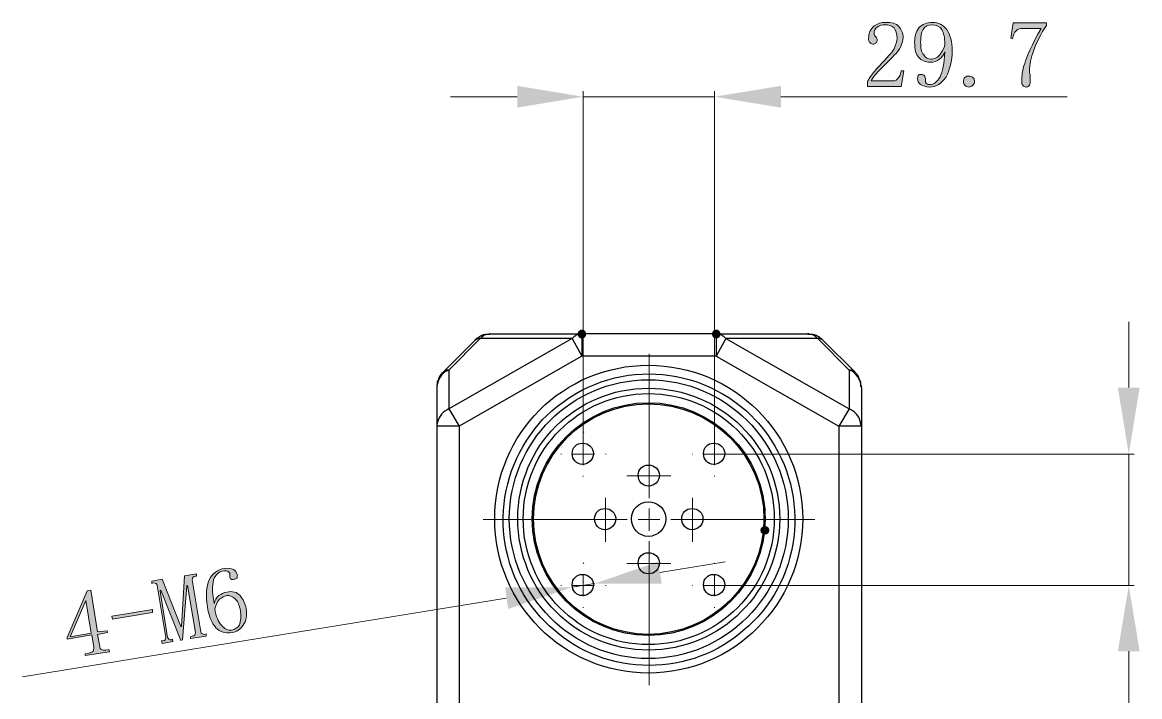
# Model space of a CAD drawing. Header units: millimetres. Extents: x 0 to 297, y 0 to 210.
# Drawn here: x 185.14 to 224.24, y 113.26 to 136.87 of the extents above; entities that cross this region are included whole.
import ezdxf

# ---------------------------------------------------------------- set-up
doc = ezdxf.new("R2010")
doc.units = ezdxf.units.MM

msp = doc.modelspace()

# ---------------------------------------------------------------- hatches: boundary and pattern name
h = msp.add_hatch(color=7)
edge = h.paths.add_edge_path(flags=0)
edge.add_spline(control_points=[(215.748306, 136.316313), (215.748306, 136.464515), (215.705902, 136.591515), (215.642402, 136.676111), (215.557806, 136.739611), (215.451902, 136.782015), (215.324902, 136.782015), (215.219104, 136.782015), (215.134402, 136.760813), (215.049806, 136.697313), (214.986306, 136.655015), (214.943902, 136.570313), (214.943902, 136.485611), (214.943902, 136.422111), (214.965104, 136.379813), (215.007402, 136.358611), (215.028604, 136.316313), (215.049806, 136.274015), (215.049806, 136.252813), (215.049806, 136.210515), (215.028604, 136.168111), (215.007402, 136.147015), (214.986306, 136.125813), (214.943902, 136.104611), (214.901604, 136.104611), (214.859306, 136.104611), (214.816902, 136.125813), (214.795806, 136.168111), (214.753402, 136.189313), (214.753402, 136.231611), (214.753402, 136.316313), (214.753402, 136.485611), (214.816902, 136.633813), (214.943902, 136.739611), (215.070902, 136.824313), (215.197902, 136.866611), (215.346104, 136.866611), (215.557806, 136.866611), (215.705902, 136.824313), (215.811806, 136.718515), (215.896402, 136.612611), (215.959902, 136.485611), (215.959902, 136.337515), (215.959902, 136.231611), (215.917604, 136.125813), (215.875306, 136.020015), (215.832902, 135.914111), (215.748306, 135.808313), (215.663604, 135.723611), (215.409604, 135.469611), (215.219104, 135.279111), (215.070902, 135.131015), (214.943902, 134.982813), (214.859306, 134.877015), (214.838104, 134.813515), (214.838104, 134.813515), (215.600104, 134.813515), (215.600104, 134.813515), (215.684806, 134.813515), (215.748306, 134.855813), (215.790604, 134.919313), (215.832902, 134.961611), (215.875306, 135.067515), (215.896402, 135.173313), (215.896402, 135.173313), (215.981104, 135.173313), (215.981104, 135.173313), (215.981104, 135.173313), (215.896402, 134.623015), (215.896402, 134.623015), (215.896402, 134.623015), (214.711104, 134.623015), (214.711104, 134.623015), (214.711104, 134.623015), (214.711104, 134.792313), (214.711104, 134.792313), (214.753402, 134.877015), (214.816902, 134.982813), (214.922806, 135.109813), (215.007402, 135.215611), (215.155604, 135.363813), (215.303806, 135.533111), (215.451902, 135.681313), (215.557806, 135.808313), (215.642402, 135.935313), (215.705902, 136.083515), (215.748306, 136.189313), (215.748306, 136.316313), (215.748306, 136.316313), (215.748306, 136.316313), (215.748306, 136.316313)], knot_values=[0, 0, 0, 0, 1, 1, 1, 2, 2, 2, 3, 3, 3, 4, 4, 4, 5, 5, 5, 6, 6, 6, 7, 7, 7, 8, 8, 8, 9, 9, 9, 10, 10, 10, 11, 11, 11, 12, 12, 12, 13, 13, 13, 14, 14, 14, 15, 15, 15, 16, 16, 16, 17, 17, 17, 18, 18, 18, 19, 19, 19, 20, 20, 20, 21, 21, 21, 22, 22, 22, 23, 23, 23, 24, 24, 24, 25, 25, 25, 26, 26, 26, 27, 27, 27, 28, 28, 28, 29, 29, 29, 30, 30, 30, 30], degree=3, periodic=1)
edge = h.paths.add_edge_path(flags=0)
edge.add_spline(control_points=[(216.573806, 136.168111), (216.573806, 135.977611), (216.594902, 135.829515), (216.679604, 135.723611), (216.743104, 135.639015), (216.827806, 135.575515), (216.933604, 135.575515), (217.060604, 135.575515), (217.187604, 135.639015), (217.272306, 135.766015), (217.356902, 135.893015), (217.420402, 135.998813), (217.420402, 136.104611), (217.420402, 136.316313), (217.378104, 136.485611), (217.314604, 136.612611), (217.251104, 136.718515), (217.124104, 136.782015), (216.975902, 136.782015), (216.827806, 136.782015), (216.721902, 136.739611), (216.658402, 136.612611), (216.594902, 136.506813), (216.573806, 136.358611), (216.573806, 136.168111), (216.573806, 136.168111), (216.573806, 136.168111), (216.573806, 136.168111)], knot_values=[0, 0, 0, 0, 1, 1, 1, 2, 2, 2, 3, 3, 3, 4, 4, 4, 5, 5, 5, 6, 6, 6, 7, 7, 7, 8, 8, 8, 9, 9, 9, 9], degree=3, periodic=1)
edge = h.paths.add_edge_path(flags=0)
edge.add_spline(control_points=[(216.912402, 135.469611), (216.743104, 135.469611), (216.594902, 135.533111), (216.510306, 135.639015), (216.404402, 135.744813), (216.362104, 135.914111), (216.362104, 136.168111), (216.362104, 136.358611), (216.404402, 136.528015), (216.510306, 136.676111), (216.637306, 136.803111), (216.785402, 136.866611), (216.997104, 136.866611), (217.208806, 136.866611), (217.356902, 136.782015), (217.483902, 136.612611), (217.610902, 136.443313), (217.674402, 136.189313), (217.674402, 135.871813), (217.674402, 135.512015), (217.589806, 135.194515), (217.462806, 134.961611), (217.314604, 134.728813), (217.124104, 134.601813), (216.870104, 134.601813), (216.764306, 134.601813), (216.658402, 134.644111), (216.573806, 134.686515), (216.489104, 134.750015), (216.467902, 134.813515), (216.467902, 134.898111), (216.467902, 134.940515), (216.467902, 134.961611), (216.489104, 135.004015), (216.510306, 135.046313), (216.552604, 135.046313), (216.594902, 135.046313), (216.658402, 135.046313), (216.679604, 135.025111), (216.700806, 135.004015), (216.721902, 134.961611), (216.743104, 134.898111), (216.743104, 134.855813), (216.743104, 134.813515), (216.743104, 134.792313), (216.743104, 134.771111), (216.764306, 134.750015), (216.764306, 134.728813), (216.764306, 134.728813), (216.785402, 134.707611), (216.785402, 134.707611), (216.806604, 134.707611), (216.827806, 134.686515), (216.848902, 134.686515), (216.891306, 134.686515), (217.039402, 134.686515), (217.145306, 134.771111), (217.251104, 134.961611), (217.335806, 135.131015), (217.399306, 135.427313), (217.420402, 135.829515), (217.378104, 135.723611), (217.314604, 135.639015), (217.229902, 135.575515), (217.145306, 135.512015), (217.039402, 135.469611), (216.912402, 135.469611), (216.912402, 135.469611), (216.912402, 135.469611), (216.912402, 135.469611)], knot_values=[0, 0, 0, 0, 1, 1, 1, 2, 2, 2, 3, 3, 3, 4, 4, 4, 5, 5, 5, 6, 6, 6, 7, 7, 7, 8, 8, 8, 9, 9, 9, 10, 10, 10, 11, 11, 11, 12, 12, 12, 13, 13, 13, 14, 14, 14, 15, 15, 15, 16, 16, 16, 17, 17, 17, 18, 18, 18, 19, 19, 19, 20, 20, 20, 21, 21, 21, 22, 22, 22, 23, 23, 23, 23], degree=3, periodic=1)
edge = h.paths.add_edge_path(flags=0)
edge.add_spline(control_points=[(218.267104, 134.601813), (218.203604, 134.601813), (218.161306, 134.623015), (218.118902, 134.665313), (218.076604, 134.686515), (218.076604, 134.750015), (218.076604, 134.792313), (218.076604, 134.855813), (218.076604, 134.898111), (218.118902, 134.940515), (218.161306, 134.982813), (218.203604, 134.982813), (218.267104, 134.982813), (218.309402, 134.982813), (218.351806, 134.961611), (218.394104, 134.940515), (218.436402, 134.898111), (218.457604, 134.855813), (218.457604, 134.792313), (218.457604, 134.750015), (218.436402, 134.686515), (218.394104, 134.665313), (218.351806, 134.623015), (218.309402, 134.601813), (218.267104, 134.601813), (218.267104, 134.601813), (218.267104, 134.601813), (218.267104, 134.601813)], knot_values=[0, 0, 0, 0, 1, 1, 1, 2, 2, 2, 3, 3, 3, 4, 4, 4, 5, 5, 5, 6, 6, 6, 7, 7, 7, 8, 8, 8, 9, 9, 9, 9], degree=3, periodic=1)
edge = h.paths.add_edge_path(flags=0)
edge.add_spline(control_points=[(220.976402, 136.760813), (220.785902, 136.464515), (220.637806, 136.189313), (220.531902, 135.893015), (220.426104, 135.617813), (220.383806, 135.385015), (220.383806, 135.173313), (220.383806, 135.131015), (220.383806, 135.088611), (220.404902, 135.025111), (220.404902, 134.961611), (220.404902, 134.877015), (220.404902, 134.792313), (220.404902, 134.728813), (220.383806, 134.665313), (220.362604, 134.644111), (220.341402, 134.623015), (220.299104, 134.601813), (220.256806, 134.601813), (220.214402, 134.601813), (220.172104, 134.623015), (220.150902, 134.665313), (220.108604, 134.686515), (220.108604, 134.750015), (220.108604, 134.813515), (220.108604, 134.982813), (220.129806, 135.194515), (220.214402, 135.427313), (220.277902, 135.660111), (220.468402, 136.083515), (220.785902, 136.655015), (220.785902, 136.655015), (220.150902, 136.655015), (220.150902, 136.655015), (220.045104, 136.655015), (219.981604, 136.633813), (219.918104, 136.570313), (219.854604, 136.506813), (219.812306, 136.422111), (219.791104, 136.295111), (219.791104, 136.295111), (219.727604, 136.316313), (219.727604, 136.316313), (219.727604, 136.316313), (219.812306, 136.845515), (219.812306, 136.845515), (219.812306, 136.845515), (220.976402, 136.845515), (220.976402, 136.845515), (220.976402, 136.845515), (220.976402, 136.760813), (220.976402, 136.760813)], knot_values=[0, 0, 0, 0, 1, 1, 1, 2, 2, 2, 3, 3, 3, 4, 4, 4, 5, 5, 5, 6, 6, 6, 7, 7, 7, 8, 8, 8, 9, 9, 9, 10, 10, 10, 11, 11, 11, 12, 12, 12, 13, 13, 13, 14, 14, 14, 15, 15, 15, 16, 16, 16, 17, 17, 17, 17], degree=3, periodic=1)
h = msp.add_hatch(color=7)
h.dxf.hatch_style = 2
h.paths.add_polyline_path([(202.455886, 134.644111), (202.455886, 133.882111), (204.763088, 134.263111)])
h = msp.add_hatch(color=7)
h.dxf.hatch_style = 2
h.paths.add_polyline_path([(211.684588, 134.644111), (211.684588, 133.882111), (209.35629, 134.263111)])
h = msp.add_hatch(color=7)
edge = h.paths.add_edge_path(flags=0)
edge.add_spline(control_points=[(204.572253, 125.965813), (204.572253, 126.047295), (204.63892, 126.113962), (204.720402, 126.113962), (204.801884, 126.113962), (204.868551, 126.047295), (204.868551, 125.965813), (204.868551, 125.965813), (204.868551, 125.944611), (204.868551, 125.944611), (204.868551, 125.863129), (204.801884, 125.796462), (204.720402, 125.796462), (204.63892, 125.796462), (204.572253, 125.863129), (204.572253, 125.944611), (204.572253, 125.944611), (204.572253, 125.965813), (204.572253, 125.965813)], knot_values=[0, 0, 0, 0, 1, 1, 1, 2, 2, 2, 3, 3, 3, 4, 4, 4, 5, 5, 5, 6, 6, 6, 6], degree=3, periodic=1)
h = msp.add_hatch(color=7)
edge = h.paths.add_edge_path(flags=0)
edge.add_spline(control_points=[(209.271253, 125.965813), (209.271253, 126.047295), (209.33792, 126.113962), (209.419402, 126.113962), (209.500884, 126.113962), (209.567551, 126.047295), (209.567551, 125.965813), (209.567551, 125.965813), (209.567551, 125.944611), (209.567551, 125.944611), (209.567551, 125.863129), (209.500884, 125.796462), (209.419402, 125.796462), (209.33792, 125.796462), (209.271253, 125.863129), (209.271253, 125.944611), (209.271253, 125.944611), (209.271253, 125.965813), (209.271253, 125.965813)], knot_values=[0, 0, 0, 0, 1, 1, 1, 2, 2, 2, 3, 3, 3, 4, 4, 4, 5, 5, 5, 6, 6, 6, 6], degree=3, periodic=1)
h = msp.add_hatch(color=7)
h.dxf.hatch_style = 2
h.paths.add_polyline_path([(223.474386, 124.082015), (224.236386, 124.082015), (223.855386, 121.753611)])
h = msp.add_hatch(color=7)
edge = h.paths.add_edge_path(flags=0)
edge.add_spline(control_points=[(211.133902, 119.23476), (211.215384, 119.23476), (211.282051, 119.168093), (211.282051, 119.086611), (211.282051, 119.005129), (211.215384, 118.938462), (211.133902, 118.938462), (211.133902, 118.938462), (211.112806, 118.938462), (211.112806, 118.938462), (211.031324, 118.938462), (210.964657, 119.005129), (210.964657, 119.086611), (210.964657, 119.168093), (211.031324, 119.23476), (211.112806, 119.23476), (211.112806, 119.23476), (211.133902, 119.23476), (211.133902, 119.23476)], knot_values=[0, 0, 0, 0, 1, 1, 1, 2, 2, 2, 3, 3, 3, 4, 4, 4, 5, 5, 5, 6, 6, 6, 6], degree=3, periodic=1)
h = msp.add_hatch(color=7)
edge = h.paths.add_edge_path(flags=0)
edge.add_spline(control_points=[(187.850604, 115.022611), (187.850604, 114.959111), (187.871806, 114.916813), (187.914104, 114.916813), (187.956402, 114.895611), (187.998806, 114.874515), (188.062306, 114.895611), (188.062306, 114.895611), (188.168104, 114.916813), (188.168104, 114.916813), (188.168104, 114.916813), (188.189306, 114.832111), (188.189306, 114.832111), (188.189306, 114.832111), (187.342604, 114.705111), (187.342604, 114.705111), (187.342604, 114.705111), (187.342604, 114.768611), (187.342604, 114.768611), (187.342604, 114.768611), (187.469604, 114.789813), (187.469604, 114.789813), (187.533104, 114.811015), (187.596604, 114.832111), (187.617806, 114.853313), (187.638902, 114.895611), (187.638902, 114.938015), (187.638902, 115.001515), (187.638902, 115.001515), (187.575402, 115.424813), (187.575402, 115.424813), (187.575402, 115.424813), (186.707604, 115.276611), (186.707604, 115.276611), (186.707604, 115.276611), (186.707604, 115.340111), (186.707604, 115.340111), (186.707604, 115.340111), (187.406104, 116.970015), (187.406104, 116.970015), (187.406104, 116.970015), (187.533104, 116.991111), (187.533104, 116.991111), (187.533104, 116.991111), (187.765902, 115.530611), (187.765902, 115.530611), (187.765902, 115.530611), (188.104604, 115.573015), (188.104604, 115.573015), (188.104604, 115.573015), (188.125806, 115.509515), (188.125806, 115.509515), (188.125806, 115.509515), (187.765902, 115.446015), (187.765902, 115.446015), (187.765902, 115.446015), (187.850604, 115.022611), (187.850604, 115.022611)], knot_values=[0, 0, 0, 0, 1, 1, 1, 2, 2, 2, 3, 3, 3, 4, 4, 4, 5, 5, 5, 6, 6, 6, 7, 7, 7, 8, 8, 8, 9, 9, 9, 10, 10, 10, 11, 11, 11, 12, 12, 12, 13, 13, 13, 14, 14, 14, 15, 15, 15, 16, 16, 16, 17, 17, 17, 18, 18, 18, 19, 19, 19, 19], degree=3, periodic=1)
edge = h.paths.add_edge_path(flags=0)
edge.add_spline(control_points=[(187.363806, 116.631313), (187.363806, 116.631313), (186.813402, 115.361313), (186.813402, 115.361313), (186.813402, 115.361313), (187.554306, 115.488313), (187.554306, 115.488313), (187.554306, 115.488313), (187.363806, 116.631313), (187.363806, 116.631313)], knot_values=[0, 0, 0, 0, 1, 1, 1, 2, 2, 2, 3, 3, 3, 3], degree=3, periodic=1)
edge = h.paths.add_edge_path(flags=0)
edge.add_spline(control_points=[(188.295104, 115.975111), (188.295104, 115.975111), (188.273902, 116.081015), (188.273902, 116.081015), (188.273902, 116.081015), (189.692104, 116.313813), (189.692104, 116.313813), (189.692104, 116.313813), (189.692104, 116.208015), (189.692104, 116.208015), (189.692104, 116.208015), (188.295104, 115.975111), (188.295104, 115.975111)], knot_values=[0, 0, 0, 0, 1, 1, 1, 2, 2, 2, 3, 3, 3, 4, 4, 4, 4], degree=3, periodic=1)
edge = h.paths.add_edge_path(flags=0)
edge.add_spline(control_points=[(191.385402, 115.530611), (191.385402, 115.509515), (191.406604, 115.467111), (191.427806, 115.467111), (191.448902, 115.446015), (191.491306, 115.446015), (191.512402, 115.446015), (191.512402, 115.446015), (191.575902, 115.467111), (191.575902, 115.467111), (191.575902, 115.467111), (191.575902, 115.382515), (191.575902, 115.382515), (191.575902, 115.382515), (191.025604, 115.297813), (191.025604, 115.297813), (191.025604, 115.297813), (191.025604, 115.361313), (191.025604, 115.361313), (191.025604, 115.361313), (191.089104, 115.382515), (191.089104, 115.382515), (191.131402, 115.382515), (191.152604, 115.403611), (191.173806, 115.424813), (191.194902, 115.446015), (191.194902, 115.467111), (191.194902, 115.509515), (191.194902, 115.509515), (190.919806, 117.160515), (190.919806, 117.160515), (190.919806, 117.160515), (190.898604, 117.160515), (190.898604, 117.160515), (190.898604, 117.160515), (190.750402, 115.255515), (190.750402, 115.255515), (190.750402, 115.255515), (190.686902, 115.234313), (190.686902, 115.234313), (190.686902, 115.234313), (189.988402, 116.991111), (189.988402, 116.991111), (189.988402, 116.991111), (189.967306, 116.970015), (189.967306, 116.970015), (189.967306, 116.970015), (190.221306, 115.340111), (190.221306, 115.340111), (190.242402, 115.319015), (190.242402, 115.297813), (190.263604, 115.276611), (190.305902, 115.255515), (190.327104, 115.255515), (190.369402, 115.255515), (190.369402, 115.255515), (190.390604, 115.276611), (190.390604, 115.276611), (190.390604, 115.276611), (190.411806, 115.192015), (190.411806, 115.192015), (190.411806, 115.192015), (190.030806, 115.128515), (190.030806, 115.128515), (190.030806, 115.128515), (190.009604, 115.213111), (190.009604, 115.213111), (190.009604, 115.213111), (190.051902, 115.213111), (190.051902, 115.213111), (190.094306, 115.213111), (190.136604, 115.234313), (190.136604, 115.255515), (190.157806, 115.276611), (190.157806, 115.297813), (190.157806, 115.340111), (190.157806, 115.340111), (189.861402, 117.160515), (189.861402, 117.160515), (189.861402, 117.181611), (189.840306, 117.202813), (189.819104, 117.224015), (189.797902, 117.245111), (189.776806, 117.245111), (189.734402, 117.245111), (189.734402, 117.245111), (189.670902, 117.224015), (189.670902, 117.224015), (189.670902, 117.224015), (189.670902, 117.308611), (189.670902, 117.308611), (189.670902, 117.308611), (190.030806, 117.372111), (190.030806, 117.372111), (190.030806, 117.372111), (190.686902, 115.721111), (190.686902, 115.721111), (190.686902, 115.721111), (190.708104, 115.721111), (190.708104, 115.721111), (190.708104, 115.721111), (190.813902, 117.499111), (190.813902, 117.499111), (190.813902, 117.499111), (191.237306, 117.562611), (191.237306, 117.562611), (191.237306, 117.562611), (191.237306, 117.478015), (191.237306, 117.478015), (191.237306, 117.478015), (191.194902, 117.478015), (191.194902, 117.478015), (191.152604, 117.478015), (191.131402, 117.456813), (191.110306, 117.435611), (191.089104, 117.414515), (191.089104, 117.393313), (191.089104, 117.351015), (191.089104, 117.351015), (191.385402, 115.530611), (191.385402, 115.530611)], knot_values=[0, 0, 0, 0, 1, 1, 1, 2, 2, 2, 3, 3, 3, 4, 4, 4, 5, 5, 5, 6, 6, 6, 7, 7, 7, 8, 8, 8, 9, 9, 9, 10, 10, 10, 11, 11, 11, 12, 12, 12, 13, 13, 13, 14, 14, 14, 15, 15, 15, 16, 16, 16, 17, 17, 17, 18, 18, 18, 19, 19, 19, 20, 20, 20, 21, 21, 21, 22, 22, 22, 23, 23, 23, 24, 24, 24, 25, 25, 25, 26, 26, 26, 27, 27, 27, 28, 28, 28, 29, 29, 29, 30, 30, 30, 31, 31, 31, 32, 32, 32, 33, 33, 33, 34, 34, 34, 35, 35, 35, 36, 36, 36, 37, 37, 37, 38, 38, 38, 39, 39, 39, 40, 40, 40, 40], degree=3, periodic=1)
edge = h.paths.add_edge_path(flags=0)
edge.add_spline(control_points=[(191.872306, 116.335015), (191.914604, 116.081015), (191.999306, 115.890515), (192.105104, 115.763515), (192.210902, 115.636515), (192.337902, 115.573015), (192.464902, 115.594111), (192.591902, 115.615313), (192.676604, 115.678813), (192.740104, 115.784611), (192.782402, 115.890515), (192.803604, 116.081015), (192.761306, 116.335015), (192.718902, 116.504313), (192.676604, 116.631313), (192.570806, 116.694813), (192.486104, 116.779515), (192.401402, 116.821813), (192.295604, 116.800611), (192.210902, 116.779515), (192.126306, 116.737111), (192.041604, 116.673611), (191.978104, 116.610111), (191.914604, 116.483111), (191.872306, 116.335015), (191.872306, 116.335015), (191.872306, 116.335015), (191.872306, 116.335015)], knot_values=[0, 0, 0, 0, 1, 1, 1, 2, 2, 2, 3, 3, 3, 4, 4, 4, 5, 5, 5, 6, 6, 6, 7, 7, 7, 8, 8, 8, 9, 9, 9, 9], degree=3, periodic=1)
edge = h.paths.add_edge_path(flags=0)
edge.add_spline(control_points=[(192.295604, 116.927611), (192.486104, 116.970015), (192.655402, 116.927611), (192.761306, 116.800611), (192.867104, 116.673611), (192.930604, 116.525515), (192.972902, 116.356111), (193.015306, 116.102111), (192.972902, 115.911611), (192.867104, 115.763515), (192.761306, 115.615313), (192.634306, 115.530611), (192.486104, 115.509515), (192.253306, 115.467111), (192.062806, 115.530611), (191.914604, 115.678813), (191.766402, 115.848111), (191.660604, 116.081015), (191.618306, 116.419611), (191.554806, 116.800611), (191.575902, 117.118111), (191.681806, 117.351015), (191.787604, 117.583813), (191.978104, 117.710813), (192.210902, 117.753111), (192.337902, 117.774313), (192.443806, 117.753111), (192.528402, 117.710813), (192.613104, 117.647313), (192.655402, 117.583813), (192.655402, 117.541515), (192.676604, 117.499111), (192.655402, 117.456813), (192.655402, 117.414515), (192.634306, 117.393313), (192.591902, 117.372111), (192.549604, 117.372111), (192.507306, 117.351015), (192.464902, 117.372111), (192.443806, 117.372111), (192.422604, 117.393313), (192.401402, 117.435611), (192.401402, 117.478015), (192.401402, 117.499111), (192.401402, 117.499111), (192.401402, 117.520313), (192.401402, 117.541515), (192.401402, 117.562611), (192.401402, 117.583813), (192.380306, 117.605015), (192.380306, 117.626111), (192.337902, 117.647313), (192.316806, 117.668515), (192.274402, 117.668515), (192.189806, 117.668515), (192.041604, 117.647313), (191.935806, 117.562611), (191.851104, 117.414515), (191.787604, 117.266313), (191.766402, 116.970015), (191.851104, 116.525515), (191.872306, 116.631313), (191.935806, 116.737111), (192.020402, 116.800611), (192.105104, 116.864111), (192.189806, 116.906515), (192.295604, 116.927611)], knot_values=[0, 0, 0, 0, 1, 1, 1, 2, 2, 2, 3, 3, 3, 4, 4, 4, 5, 5, 5, 6, 6, 6, 7, 7, 7, 8, 8, 8, 9, 9, 9, 10, 10, 10, 11, 11, 11, 12, 12, 12, 13, 13, 13, 14, 14, 14, 15, 15, 15, 16, 16, 16, 17, 17, 17, 18, 18, 18, 19, 19, 19, 20, 20, 20, 21, 21, 21, 22, 22, 22, 22], degree=3, periodic=1)
h = msp.add_hatch(color=7)
h.dxf.hatch_style = 2
h.paths.add_polyline_path([(207.387402, 117.986015), (207.514402, 117.224015), (205.164902, 117.224015)])
h = msp.add_hatch(color=7)
h.dxf.hatch_style = 2
h.paths.add_polyline_path([(202.032306, 117.097015), (202.138104, 116.335015), (204.381806, 117.097015)])
h = msp.add_hatch(color=7)
h.dxf.hatch_style = 2
h.paths.add_polyline_path([(223.474386, 114.853313), (224.236386, 114.853313), (223.855386, 117.160515)])

# ---------------------------------------------------------------- linework, layer by layer
at = {"color": 7, "lineweight": 15}
for points in [[(202.455886, 134.263111), (200.127588, 134.263111)], [(204.763088, 134.453611), (204.763088, 121.859515)], [(204.763088, 134.263111), (209.35629, 134.263111)], [(209.35629, 134.453611), (209.35629, 121.859515)], [(211.684588, 134.263111), (221.696386, 134.263111)], [(223.855104, 126.389111), (223.855104, 124.082015)], [(207.07029, 125.267313), (207.07029, 120.229611)], [(204.763088, 122.536813), (204.78429, 122.515611)], [(209.35629, 122.536813), (209.377386, 122.515611)], [(204.763088, 122.134611), (204.763088, 121.753611), (204.382088, 121.753611)], [(209.35629, 122.134611), (209.35629, 121.753611), (208.97529, 121.753611)], [(204.001088, 121.753611), (203.979886, 121.753611)], [(204.763088, 121.753611), (204.763088, 121.372611)], [(204.763088, 121.753611), (205.16529, 121.753611)], [(205.54629, 121.753611), (205.567386, 121.753611)], [(207.07029, 121.774813), (207.07029, 121.372611)], [(208.59429, 121.753611), (208.573088, 121.753611)], [(209.35629, 121.753611), (209.35629, 121.372611)], [(209.35629, 121.753611), (209.758386, 121.753611)], [(209.461806, 121.753611), (224.045604, 121.753611)], [(210.139386, 121.753611), (210.160588, 121.753611)], [(223.855104, 121.753611), (223.855104, 117.160515)], [(207.07029, 121.372611), (207.07029, 120.991611), (206.68929, 120.991611)], [(204.763088, 120.991611), (204.763088, 120.970515)], [(206.68929, 120.991611), (206.287088, 120.991611)], [(207.07029, 120.991611), (207.07029, 120.610611)], [(207.07029, 120.991611), (207.45129, 120.991611)], [(207.45129, 120.991611), (207.83229, 120.991611)], [(209.35629, 120.991611), (209.35629, 120.970515)], [(207.07029, 120.610611), (207.07029, 120.208515)], [(205.54629, 120.229611), (205.54629, 119.848611)], [(208.59429, 120.229611), (208.59429, 119.848611)], [(205.54629, 119.848611), (205.54629, 119.467611), (205.144088, 119.467611)], [(207.07029, 119.848611), (207.07029, 119.467611), (206.68929, 119.467611)], [(208.59429, 119.848611), (208.59429, 119.467611), (208.21329, 119.467611)], [(206.287088, 119.467611), (201.270588, 119.467611)], [(205.144088, 119.467611), (204.763088, 119.467611)], [(205.54629, 119.467611), (205.54629, 119.065515)], [(205.54629, 119.467611), (205.92729, 119.467611)], [(205.92729, 119.467611), (206.30829, 119.467611)], [(207.07029, 119.467611), (207.07029, 119.065515)], [(207.07029, 119.467611), (207.45129, 119.467611)], [(207.83229, 119.467611), (212.869886, 119.467611)], [(208.21329, 119.467611), (207.83229, 119.467611)], [(208.59429, 119.467611), (208.59429, 119.065515)], [(208.59429, 119.467611), (208.996386, 119.467611)], [(208.996386, 119.467611), (209.377386, 119.467611)], [(205.54629, 119.065515), (205.54629, 118.684515)], [(208.59429, 119.065515), (208.59429, 118.684515)], [(207.07029, 118.705611), (207.07029, 118.324611)], [(207.07029, 118.684515), (207.07029, 113.668015)], [(207.07029, 118.324611), (207.07029, 117.922515), (206.68929, 117.922515)], [(204.763088, 117.943611), (204.78429, 117.922515)], [(206.68929, 117.922515), (206.287088, 117.922515)], [(207.07029, 117.922515), (207.07029, 117.541515)], [(207.07029, 117.922515), (207.45129, 117.922515)], [(209.736902, 117.986015), (207.450902, 117.605015)], [(207.45129, 117.922515), (207.83229, 117.922515)], [(209.35629, 117.943611), (209.377386, 117.922515)], [(204.763088, 117.541515), (204.763088, 117.160515), (204.382088, 117.160515)], [(207.07029, 117.541515), (207.07029, 117.160515)], [(209.35629, 117.541515), (209.35629, 117.160515), (208.97529, 117.160515)], [(204.001088, 117.160515), (203.979886, 117.160515)], [(205.164902, 117.224015), (204.381806, 117.097015)], [(204.763088, 117.160515), (204.763088, 116.779515)], [(204.763088, 117.160515), (205.16529, 117.160515)], [(205.54629, 117.160515), (205.567386, 117.160515)], [(208.59429, 117.160515), (208.573088, 117.160515)], [(209.35629, 117.160515), (209.35629, 116.779515)], [(209.35629, 117.160515), (209.758386, 117.160515)], [(209.461806, 117.160515), (224.045604, 117.160515)], [(210.139386, 117.160515), (210.160588, 117.160515)], [(202.074604, 116.716015), (185.141306, 113.964313)], [(204.763088, 116.398515), (204.763088, 116.377313)], [(209.35629, 116.398515), (209.35629, 116.377313)], [(223.855104, 114.853313), (223.855104, 104.841515)]]:
    msp.add_lwpolyline(points, dxfattribs=at)
at = {"color": 7, "lineweight": 25}
for points in [[(201.206806, 125.902313), (201.185604, 125.881111), (201.164402, 125.881111), (201.143306, 125.860015), (201.122104, 125.860015), (201.100902, 125.838813), (201.079806, 125.817611), (201.058604, 125.817611), (201.037402, 125.796515), (200.995104, 125.754111), (200.973902, 125.754111), (200.973902, 125.733015)], [(201.503104, 125.965813), (201.481902, 125.944611), (201.376104, 125.944611), (201.354902, 125.923515), (201.312604, 125.923515), (201.270306, 125.881111), (201.227902, 125.860015), (201.185604, 125.817611), (201.164402, 125.796515)], [(201.503104, 125.965813), (201.481902, 125.965813), (201.460806, 125.944611), (201.333806, 125.944611), (201.312604, 125.923515), (201.270306, 125.923515), (201.249104, 125.902313), (201.206806, 125.902313)], [(201.503104, 125.965813), (204.720402, 125.965813)], [(204.678104, 125.944611), (204.614604, 125.944611), (204.593402, 125.923515), (204.529902, 125.923515), (204.487604, 125.881111), (204.466402, 125.881111), (204.381806, 125.796515)], [(204.720402, 125.965813), (204.678104, 125.944611)], [(204.720402, 125.944611), (204.678104, 125.944611)], [(209.419402, 125.965813), (204.720402, 125.965813)], [(204.720402, 125.944611), (204.720402, 125.733015)], [(209.461806, 125.944611), (209.419402, 125.965813)], [(209.419402, 125.965813), (212.615604, 125.965813)], [(209.461806, 125.944611), (209.419402, 125.944611)], [(209.419402, 125.944611), (209.419402, 125.733015)], [(209.758104, 125.796515), (209.673402, 125.881111), (209.652306, 125.881111), (209.631104, 125.902313), (209.609902, 125.923515), (209.546402, 125.923515), (209.525306, 125.944611), (209.461806, 125.944611)], [(212.911902, 125.902313), (212.890806, 125.902313), (212.869604, 125.923515), (212.827306, 125.923515), (212.806104, 125.944611), (212.679104, 125.944611), (212.657902, 125.965813), (212.615604, 125.965813)], [(213.165902, 125.733015), (213.081306, 125.817611), (213.060104, 125.817611), (213.017806, 125.860015), (212.996604, 125.860015), (212.975402, 125.881111), (212.954306, 125.881111), (212.911902, 125.902313)], [(200.973902, 125.733015), (199.873306, 124.632313)], [(204.381806, 125.796515), (200.063806, 123.341111)], [(201.164402, 125.796515), (200.063806, 124.695813)], [(201.164402, 125.796515), (201.079806, 125.796515), (201.058604, 125.775313), (201.016306, 125.775313), (201.016306, 125.754111), (200.995104, 125.754111), (200.973902, 125.733015)], [(204.381806, 125.796515), (201.164402, 125.796515)], [(204.381806, 125.796515), (204.720402, 125.182611)], [(204.720402, 125.733015), (204.720402, 125.182611)], [(209.758104, 125.796515), (209.419402, 125.182611)], [(209.419402, 125.733015), (209.419402, 125.182611)], [(209.758104, 125.796515), (214.076104, 123.341111), (213.716306, 122.727313)], [(212.975402, 125.796515), (209.758104, 125.796515)], [(212.975402, 125.796515), (214.076104, 124.695813), (214.076104, 123.341111)], [(213.165902, 125.733015), (213.144806, 125.754111), (213.123604, 125.754111), (213.123604, 125.775313), (213.081306, 125.775313), (213.060104, 125.796515), (212.975402, 125.796515)], [(213.165902, 125.733015), (214.266604, 124.632313)], [(204.720402, 125.182611), (200.423604, 122.727313)], [(209.419402, 125.182611), (204.720402, 125.182611)], [(209.419402, 125.182611), (213.716306, 122.727313), (213.716306, 99.803813), (209.419402, 97.348515)], [(199.703902, 124.378313), (199.703902, 124.357111), (199.682806, 124.336015), (199.682806, 124.314813), (199.661604, 124.293611), (199.661604, 124.187813), (199.640402, 124.166611), (199.640402, 124.082015)], [(200.063806, 124.695813), (199.957902, 124.695813), (199.936806, 124.674611), (199.915604, 124.674611), (199.873306, 124.632313)], [(200.063806, 124.695813), (200.063806, 123.341111)], [(214.266604, 124.632313), (214.224306, 124.674611), (214.181902, 124.674611), (214.181902, 124.695813), (214.076104, 124.695813)], [(214.435902, 124.378313), (214.414806, 124.399515), (214.414806, 124.441813), (214.393604, 124.463015), (214.393604, 124.484111), (214.372402, 124.505313), (214.351306, 124.526515), (214.351306, 124.547611), (214.330104, 124.568813), (214.308902, 124.590015), (214.287806, 124.611111), (214.266604, 124.632313)], [(214.499402, 124.082015), (214.499402, 124.145515), (214.478306, 124.166611), (214.478306, 124.272515), (214.457104, 124.293611), (214.457104, 124.336015), (214.435902, 124.357111), (214.435902, 124.378313)], [(199.640402, 124.082015), (199.640402, 122.727313)], [(214.499402, 124.082015), (214.499402, 122.727313)], [(200.063806, 123.341111), (200.423604, 122.727313)], [(199.640402, 122.727313), (199.640402, 99.803813)], [(200.423604, 122.727313), (199.640402, 122.727313)], [(200.423604, 122.727313), (200.423604, 99.803813)], [(214.499402, 122.727313), (213.716306, 122.727313)], [(214.499402, 122.727313), (214.499402, 99.803813)], [(210.625902, 122.050015), (210.647104, 122.028813)], [(202.984806, 119.827515), (203.027104, 119.827515)], [(211.112806, 119.827515), (211.155104, 119.827515)], [(202.984806, 119.107813), (203.027104, 119.086611)], [(203.048306, 117.668515), (203.069402, 117.647313)]]:
    msp.add_lwpolyline(points, dxfattribs=at)
at = {"color": 7, "lineweight": 5}
for points in [[(187.363806, 116.631313), (186.813402, 115.361313), (187.554306, 115.488313)], [(188.295104, 115.975111), (188.273902, 116.081015), (189.692104, 116.313813), (189.692104, 116.208015)]]:
    msp.add_lwpolyline(points, close=True, dxfattribs=at)
for points, knots in [([(215.748306, 136.316313), (215.748306, 136.464515), (215.705902, 136.591515), (215.642402, 136.676111), (215.557806, 136.739611), (215.451902, 136.782015), (215.324902, 136.782015), (215.219104, 136.782015), (215.134402, 136.760813), (215.049806, 136.697313), (214.986306, 136.655015), (214.943902, 136.570313), (214.943902, 136.485611), (214.943902, 136.422111), (214.965104, 136.379813), (215.007402, 136.358611), (215.028604, 136.316313), (215.049806, 136.274015), (215.049806, 136.252813), (215.049806, 136.210515), (215.028604, 136.168111), (215.007402, 136.147015), (214.986306, 136.125813), (214.943902, 136.104611), (214.901604, 136.104611), (214.859306, 136.104611), (214.816902, 136.125813), (214.795806, 136.168111), (214.753402, 136.189313), (214.753402, 136.231611), (214.753402, 136.316313), (214.753402, 136.485611), (214.816902, 136.633813), (214.943902, 136.739611), (215.070902, 136.824313), (215.197902, 136.866611), (215.346104, 136.866611), (215.557806, 136.866611), (215.705902, 136.824313), (215.811806, 136.718515), (215.896402, 136.612611), (215.959902, 136.485611), (215.959902, 136.337515), (215.959902, 136.231611), (215.917604, 136.125813), (215.875306, 136.020015), (215.832902, 135.914111), (215.748306, 135.808313), (215.663604, 135.723611), (215.409604, 135.469611), (215.219104, 135.279111), (215.070902, 135.131015), (214.943902, 134.982813), (214.859306, 134.877015), (214.838104, 134.813515), (214.838104, 134.813515), (215.600104, 134.813515), (215.600104, 134.813515), (215.684806, 134.813515), (215.748306, 134.855813), (215.790604, 134.919313), (215.832902, 134.961611), (215.875306, 135.067515), (215.896402, 135.173313), (215.896402, 135.173313), (215.981104, 135.173313), (215.981104, 135.173313), (215.981104, 135.173313), (215.896402, 134.623015), (215.896402, 134.623015), (215.896402, 134.623015), (214.711104, 134.623015), (214.711104, 134.623015), (214.711104, 134.623015), (214.711104, 134.792313), (214.711104, 134.792313), (214.753402, 134.877015), (214.816902, 134.982813), (214.922806, 135.109813), (215.007402, 135.215611), (215.155604, 135.363813), (215.303806, 135.533111), (215.451902, 135.681313), (215.557806, 135.808313), (215.642402, 135.935313), (215.705902, 136.083515), (215.748306, 136.189313), (215.748306, 136.316313), (215.748306, 136.316313), (215.748306, 136.316313), (215.748306, 136.316313)], [0, 0, 0, 0, 1, 1, 1, 2, 2, 2, 3, 3, 3, 4, 4, 4, 5, 5, 5, 6, 6, 6, 7, 7, 7, 8, 8, 8, 9, 9, 9, 10, 10, 10, 11, 11, 11, 12, 12, 12, 13, 13, 13, 14, 14, 14, 15, 15, 15, 16, 16, 16, 17, 17, 17, 18, 18, 18, 19, 19, 19, 20, 20, 20, 21, 21, 21, 22, 22, 22, 23, 23, 23, 24, 24, 24, 25, 25, 25, 26, 26, 26, 27, 27, 27, 28, 28, 28, 29, 29, 29, 30, 30, 30, 30]), ([(216.912402, 135.469611), (216.743104, 135.469611), (216.594902, 135.533111), (216.510306, 135.639015), (216.404402, 135.744813), (216.362104, 135.914111), (216.362104, 136.168111), (216.362104, 136.358611), (216.404402, 136.528015), (216.510306, 136.676111), (216.637306, 136.803111), (216.785402, 136.866611), (216.997104, 136.866611), (217.208806, 136.866611), (217.356902, 136.782015), (217.483902, 136.612611), (217.610902, 136.443313), (217.674402, 136.189313), (217.674402, 135.871813), (217.674402, 135.512015), (217.589806, 135.194515), (217.462806, 134.961611), (217.314604, 134.728813), (217.124104, 134.601813), (216.870104, 134.601813), (216.764306, 134.601813), (216.658402, 134.644111), (216.573806, 134.686515), (216.489104, 134.750015), (216.467902, 134.813515), (216.467902, 134.898111), (216.467902, 134.940515), (216.467902, 134.961611), (216.489104, 135.004015), (216.510306, 135.046313), (216.552604, 135.046313), (216.594902, 135.046313), (216.658402, 135.046313), (216.679604, 135.025111), (216.700806, 135.004015), (216.721902, 134.961611), (216.743104, 134.898111), (216.743104, 134.855813), (216.743104, 134.813515), (216.743104, 134.792313), (216.743104, 134.771111), (216.764306, 134.750015), (216.764306, 134.728813), (216.764306, 134.728813), (216.785402, 134.707611), (216.785402, 134.707611), (216.806604, 134.707611), (216.827806, 134.686515), (216.848902, 134.686515), (216.891306, 134.686515), (217.039402, 134.686515), (217.145306, 134.771111), (217.251104, 134.961611), (217.335806, 135.131015), (217.399306, 135.427313), (217.420402, 135.829515), (217.378104, 135.723611), (217.314604, 135.639015), (217.229902, 135.575515), (217.145306, 135.512015), (217.039402, 135.469611), (216.912402, 135.469611), (216.912402, 135.469611), (216.912402, 135.469611), (216.912402, 135.469611)], [0, 0, 0, 0, 1, 1, 1, 2, 2, 2, 3, 3, 3, 4, 4, 4, 5, 5, 5, 6, 6, 6, 7, 7, 7, 8, 8, 8, 9, 9, 9, 10, 10, 10, 11, 11, 11, 12, 12, 12, 13, 13, 13, 14, 14, 14, 15, 15, 15, 16, 16, 16, 17, 17, 17, 18, 18, 18, 19, 19, 19, 20, 20, 20, 21, 21, 21, 22, 22, 22, 23, 23, 23, 23]), ([(220.976402, 136.760813), (220.785902, 136.464515), (220.637806, 136.189313), (220.531902, 135.893015), (220.426104, 135.617813), (220.383806, 135.385015), (220.383806, 135.173313), (220.383806, 135.131015), (220.383806, 135.088611), (220.404902, 135.025111), (220.404902, 134.961611), (220.404902, 134.877015), (220.404902, 134.792313), (220.404902, 134.728813), (220.383806, 134.665313), (220.362604, 134.644111), (220.341402, 134.623015), (220.299104, 134.601813), (220.256806, 134.601813), (220.214402, 134.601813), (220.172104, 134.623015), (220.150902, 134.665313), (220.108604, 134.686515), (220.108604, 134.750015), (220.108604, 134.813515), (220.108604, 134.982813), (220.129806, 135.194515), (220.214402, 135.427313), (220.277902, 135.660111), (220.468402, 136.083515), (220.785902, 136.655015), (220.785902, 136.655015), (220.150902, 136.655015), (220.150902, 136.655015), (220.045104, 136.655015), (219.981604, 136.633813), (219.918104, 136.570313), (219.854604, 136.506813), (219.812306, 136.422111), (219.791104, 136.295111), (219.791104, 136.295111), (219.727604, 136.316313), (219.727604, 136.316313), (219.727604, 136.316313), (219.812306, 136.845515), (219.812306, 136.845515), (219.812306, 136.845515), (220.976402, 136.845515), (220.976402, 136.845515), (220.976402, 136.845515), (220.976402, 136.760813), (220.976402, 136.760813)], [0, 0, 0, 0, 1, 1, 1, 2, 2, 2, 3, 3, 3, 4, 4, 4, 5, 5, 5, 6, 6, 6, 7, 7, 7, 8, 8, 8, 9, 9, 9, 10, 10, 10, 11, 11, 11, 12, 12, 12, 13, 13, 13, 14, 14, 14, 15, 15, 15, 16, 16, 16, 17, 17, 17, 17]), ([(216.573806, 136.168111), (216.573806, 135.977611), (216.594902, 135.829515), (216.679604, 135.723611), (216.743104, 135.639015), (216.827806, 135.575515), (216.933604, 135.575515), (217.060604, 135.575515), (217.187604, 135.639015), (217.272306, 135.766015), (217.356902, 135.893015), (217.420402, 135.998813), (217.420402, 136.104611), (217.420402, 136.316313), (217.378104, 136.485611), (217.314604, 136.612611), (217.251104, 136.718515), (217.124104, 136.782015), (216.975902, 136.782015), (216.827806, 136.782015), (216.721902, 136.739611), (216.658402, 136.612611), (216.594902, 136.506813), (216.573806, 136.358611), (216.573806, 136.168111), (216.573806, 136.168111), (216.573806, 136.168111), (216.573806, 136.168111)], [0, 0, 0, 0, 1, 1, 1, 2, 2, 2, 3, 3, 3, 4, 4, 4, 5, 5, 5, 6, 6, 6, 7, 7, 7, 8, 8, 8, 9, 9, 9, 9]), ([(218.267104, 134.601813), (218.203604, 134.601813), (218.161306, 134.623015), (218.118902, 134.665313), (218.076604, 134.686515), (218.076604, 134.750015), (218.076604, 134.792313), (218.076604, 134.855813), (218.076604, 134.898111), (218.118902, 134.940515), (218.161306, 134.982813), (218.203604, 134.982813), (218.267104, 134.982813), (218.309402, 134.982813), (218.351806, 134.961611), (218.394104, 134.940515), (218.436402, 134.898111), (218.457604, 134.855813), (218.457604, 134.792313), (218.457604, 134.750015), (218.436402, 134.686515), (218.394104, 134.665313), (218.351806, 134.623015), (218.309402, 134.601813), (218.267104, 134.601813), (218.267104, 134.601813), (218.267104, 134.601813), (218.267104, 134.601813)], [0, 0, 0, 0, 1, 1, 1, 2, 2, 2, 3, 3, 3, 4, 4, 4, 5, 5, 5, 6, 6, 6, 7, 7, 7, 8, 8, 8, 9, 9, 9, 9]), ([(192.295604, 116.927611), (192.486104, 116.970015), (192.655402, 116.927611), (192.761306, 116.800611), (192.867104, 116.673611), (192.930604, 116.525515), (192.972902, 116.356111), (193.015306, 116.102111), (192.972902, 115.911611), (192.867104, 115.763515), (192.761306, 115.615313), (192.634306, 115.530611), (192.486104, 115.509515), (192.253306, 115.467111), (192.062806, 115.530611), (191.914604, 115.678813), (191.766402, 115.848111), (191.660604, 116.081015), (191.618306, 116.419611), (191.554806, 116.800611), (191.575902, 117.118111), (191.681806, 117.351015), (191.787604, 117.583813), (191.978104, 117.710813), (192.210902, 117.753111), (192.337902, 117.774313), (192.443806, 117.753111), (192.528402, 117.710813), (192.613104, 117.647313), (192.655402, 117.583813), (192.655402, 117.541515), (192.676604, 117.499111), (192.655402, 117.456813), (192.655402, 117.414515), (192.634306, 117.393313), (192.591902, 117.372111), (192.549604, 117.372111), (192.507306, 117.351015), (192.464902, 117.372111), (192.443806, 117.372111), (192.422604, 117.393313), (192.401402, 117.435611), (192.401402, 117.478015), (192.401402, 117.499111), (192.401402, 117.499111), (192.401402, 117.520313), (192.401402, 117.541515), (192.401402, 117.562611), (192.401402, 117.583813), (192.380306, 117.605015), (192.380306, 117.626111), (192.337902, 117.647313), (192.316806, 117.668515), (192.274402, 117.668515), (192.189806, 117.668515), (192.041604, 117.647313), (191.935806, 117.562611), (191.851104, 117.414515), (191.787604, 117.266313), (191.766402, 116.970015), (191.851104, 116.525515), (191.872306, 116.631313), (191.935806, 116.737111), (192.020402, 116.800611), (192.105104, 116.864111), (192.189806, 116.906515), (192.295604, 116.927611), (192.295604, 116.927611), (192.295604, 116.927611), (192.295604, 116.927611)], [0, 0, 0, 0, 1, 1, 1, 2, 2, 2, 3, 3, 3, 4, 4, 4, 5, 5, 5, 6, 6, 6, 7, 7, 7, 8, 8, 8, 9, 9, 9, 10, 10, 10, 11, 11, 11, 12, 12, 12, 13, 13, 13, 14, 14, 14, 15, 15, 15, 16, 16, 16, 17, 17, 17, 18, 18, 18, 19, 19, 19, 20, 20, 20, 21, 21, 21, 22, 22, 22, 23, 23, 23, 23]), ([(191.385402, 115.530611), (191.385402, 115.509515), (191.406604, 115.467111), (191.427806, 115.467111), (191.448902, 115.446015), (191.491306, 115.446015), (191.512402, 115.446015), (191.512402, 115.446015), (191.575902, 115.467111), (191.575902, 115.467111), (191.575902, 115.467111), (191.575902, 115.382515), (191.575902, 115.382515), (191.575902, 115.382515), (191.025604, 115.297813), (191.025604, 115.297813), (191.025604, 115.297813), (191.025604, 115.361313), (191.025604, 115.361313), (191.025604, 115.361313), (191.089104, 115.382515), (191.089104, 115.382515), (191.131402, 115.382515), (191.152604, 115.403611), (191.173806, 115.424813), (191.194902, 115.446015), (191.194902, 115.467111), (191.194902, 115.509515), (191.194902, 115.509515), (190.919806, 117.160515), (190.919806, 117.160515), (190.919806, 117.160515), (190.898604, 117.160515), (190.898604, 117.160515), (190.898604, 117.160515), (190.750402, 115.255515), (190.750402, 115.255515), (190.750402, 115.255515), (190.686902, 115.234313), (190.686902, 115.234313), (190.686902, 115.234313), (189.988402, 116.991111), (189.988402, 116.991111), (189.988402, 116.991111), (189.967306, 116.970015), (189.967306, 116.970015), (189.967306, 116.970015), (190.221306, 115.340111), (190.221306, 115.340111), (190.242402, 115.319015), (190.242402, 115.297813), (190.263604, 115.276611), (190.305902, 115.255515), (190.327104, 115.255515), (190.369402, 115.255515), (190.369402, 115.255515), (190.390604, 115.276611), (190.390604, 115.276611), (190.390604, 115.276611), (190.411806, 115.192015), (190.411806, 115.192015), (190.411806, 115.192015), (190.030806, 115.128515), (190.030806, 115.128515), (190.030806, 115.128515), (190.009604, 115.213111), (190.009604, 115.213111), (190.009604, 115.213111), (190.051902, 115.213111), (190.051902, 115.213111), (190.094306, 115.213111), (190.136604, 115.234313), (190.136604, 115.255515), (190.157806, 115.276611), (190.157806, 115.297813), (190.157806, 115.340111), (190.157806, 115.340111), (189.861402, 117.160515), (189.861402, 117.160515), (189.861402, 117.181611), (189.840306, 117.202813), (189.819104, 117.224015), (189.797902, 117.245111), (189.776806, 117.245111), (189.734402, 117.245111), (189.734402, 117.245111), (189.670902, 117.224015), (189.670902, 117.224015), (189.670902, 117.224015), (189.670902, 117.308611), (189.670902, 117.308611), (189.670902, 117.308611), (190.030806, 117.372111), (190.030806, 117.372111), (190.030806, 117.372111), (190.686902, 115.721111), (190.686902, 115.721111), (190.686902, 115.721111), (190.708104, 115.721111), (190.708104, 115.721111), (190.708104, 115.721111), (190.813902, 117.499111), (190.813902, 117.499111), (190.813902, 117.499111), (191.237306, 117.562611), (191.237306, 117.562611), (191.237306, 117.562611), (191.237306, 117.478015), (191.237306, 117.478015), (191.237306, 117.478015), (191.194902, 117.478015), (191.194902, 117.478015), (191.152604, 117.478015), (191.131402, 117.456813), (191.110306, 117.435611), (191.089104, 117.414515), (191.089104, 117.393313), (191.089104, 117.351015), (191.089104, 117.351015), (191.385402, 115.530611), (191.385402, 115.530611)], [0, 0, 0, 0, 1, 1, 1, 2, 2, 2, 3, 3, 3, 4, 4, 4, 5, 5, 5, 6, 6, 6, 7, 7, 7, 8, 8, 8, 9, 9, 9, 10, 10, 10, 11, 11, 11, 12, 12, 12, 13, 13, 13, 14, 14, 14, 15, 15, 15, 16, 16, 16, 17, 17, 17, 18, 18, 18, 19, 19, 19, 20, 20, 20, 21, 21, 21, 22, 22, 22, 23, 23, 23, 24, 24, 24, 25, 25, 25, 26, 26, 26, 27, 27, 27, 28, 28, 28, 29, 29, 29, 30, 30, 30, 31, 31, 31, 32, 32, 32, 33, 33, 33, 34, 34, 34, 35, 35, 35, 36, 36, 36, 37, 37, 37, 38, 38, 38, 39, 39, 39, 40, 40, 40, 40]), ([(187.850604, 115.022611), (187.850604, 114.959111), (187.871806, 114.916813), (187.914104, 114.916813), (187.956402, 114.895611), (187.998806, 114.874515), (188.062306, 114.895611), (188.062306, 114.895611), (188.168104, 114.916813), (188.168104, 114.916813), (188.168104, 114.916813), (188.189306, 114.832111), (188.189306, 114.832111), (188.189306, 114.832111), (187.342604, 114.705111), (187.342604, 114.705111), (187.342604, 114.705111), (187.342604, 114.768611), (187.342604, 114.768611), (187.342604, 114.768611), (187.469604, 114.789813), (187.469604, 114.789813), (187.533104, 114.811015), (187.596604, 114.832111), (187.617806, 114.853313), (187.638902, 114.895611), (187.638902, 114.938015), (187.638902, 115.001515), (187.638902, 115.001515), (187.575402, 115.424813), (187.575402, 115.424813), (187.575402, 115.424813), (186.707604, 115.276611), (186.707604, 115.276611), (186.707604, 115.276611), (186.707604, 115.340111), (186.707604, 115.340111), (186.707604, 115.340111), (187.406104, 116.970015), (187.406104, 116.970015), (187.406104, 116.970015), (187.533104, 116.991111), (187.533104, 116.991111), (187.533104, 116.991111), (187.765902, 115.530611), (187.765902, 115.530611), (187.765902, 115.530611), (188.104604, 115.573015), (188.104604, 115.573015), (188.104604, 115.573015), (188.125806, 115.509515), (188.125806, 115.509515), (188.125806, 115.509515), (187.765902, 115.446015), (187.765902, 115.446015), (187.765902, 115.446015), (187.850604, 115.022611), (187.850604, 115.022611)], [0, 0, 0, 0, 1, 1, 1, 2, 2, 2, 3, 3, 3, 4, 4, 4, 5, 5, 5, 6, 6, 6, 7, 7, 7, 8, 8, 8, 9, 9, 9, 10, 10, 10, 11, 11, 11, 12, 12, 12, 13, 13, 13, 14, 14, 14, 15, 15, 15, 16, 16, 16, 17, 17, 17, 18, 18, 18, 19, 19, 19, 19]), ([(191.872306, 116.335015), (191.914604, 116.081015), (191.999306, 115.890515), (192.105104, 115.763515), (192.210902, 115.636515), (192.337902, 115.573015), (192.464902, 115.594111), (192.591902, 115.615313), (192.676604, 115.678813), (192.740104, 115.784611), (192.782402, 115.890515), (192.803604, 116.081015), (192.761306, 116.335015), (192.718902, 116.504313), (192.676604, 116.631313), (192.570806, 116.694813), (192.486104, 116.779515), (192.401402, 116.821813), (192.295604, 116.800611), (192.210902, 116.779515), (192.126306, 116.737111), (192.041604, 116.673611), (191.978104, 116.610111), (191.914604, 116.483111), (191.872306, 116.335015), (191.872306, 116.335015), (191.872306, 116.335015), (191.872306, 116.335015)], [0, 0, 0, 0, 1, 1, 1, 2, 2, 2, 3, 3, 3, 4, 4, 4, 5, 5, 5, 6, 6, 6, 7, 7, 7, 8, 8, 8, 9, 9, 9, 9])]:
    msp.add_open_spline(points, degree=3, knots=knots, dxfattribs=at)
at = {"color": 7, "lineweight": 25}
for points, knots in [([(212.975402, 125.796515), (212.975402, 125.796515), (212.954306, 125.817611), (212.954306, 125.817611), (212.872814, 125.896316), (212.773295, 125.959498), (212.657902, 125.944611), (212.657902, 125.944611), (212.615604, 125.965813), (212.615604, 125.965813)], [0, 0, 0, 0, 1, 1, 1, 2, 2, 2, 3, 3, 3, 3]), ([(203.344604, 122.960111), (203.344604, 122.960111), (203.238806, 122.833111), (203.238806, 122.833111), (201.477986, 120.826899), (201.542615, 117.757697), (203.450402, 115.869313), (203.450402, 115.869313), (203.577402, 115.742313), (203.577402, 115.742313), (203.577402, 115.742313), (203.704402, 115.636515), (203.704402, 115.636515), (205.554404, 113.930411), (208.585788, 113.935703), (210.435402, 115.636515), (210.435402, 115.636515), (210.562402, 115.742313), (210.562402, 115.742313), (210.562402, 115.742313), (210.689402, 115.869313), (210.689402, 115.869313), (212.589816, 117.754487), (212.662488, 120.832896), (210.901104, 122.833111), (210.901104, 122.833111), (210.774104, 122.960111), (210.774104, 122.960111), (210.774104, 122.960111), (210.668306, 123.087111), (210.668306, 123.087111), (208.632002, 125.051413), (205.508507, 125.058504), (203.471604, 123.087111), (203.471604, 123.087111), (203.344604, 122.960111), (203.344604, 122.960111)], [0, 0, 0, 0, 1, 1, 1, 2, 2, 2, 3, 3, 3, 4, 4, 4, 5, 5, 5, 6, 6, 6, 7, 7, 7, 8, 8, 8, 9, 9, 9, 10, 10, 10, 11, 11, 11, 12, 12, 12, 12]), ([(201.672402, 119.488813), (201.672402, 116.504313), (204.064306, 114.091313), (207.048806, 114.091313), (210.033306, 114.091313), (212.446306, 116.504313), (212.446306, 119.488813), (212.446306, 122.452111), (210.033306, 124.865111), (207.048806, 124.865111), (204.064306, 124.865111), (201.672402, 122.473313), (201.672402, 119.488813), (201.672402, 119.488813), (201.672402, 119.488813), (201.672402, 119.488813)], [0, 0, 0, 0, 1, 1, 1, 2, 2, 2, 3, 3, 3, 4, 4, 4, 5, 5, 5, 5]), ([(200.063806, 124.695813), (200.063806, 124.695813), (200.000306, 124.674611), (200.000306, 124.674611), (199.792484, 124.577597), (199.695788, 124.355382), (199.640402, 124.145515), (199.640402, 124.145515), (199.640402, 124.082015), (199.640402, 124.082015)], [0, 0, 0, 0, 1, 1, 1, 2, 2, 2, 3, 3, 3, 3]), ([(199.873306, 124.632313), (199.873306, 124.632313), (199.830902, 124.590015), (199.830902, 124.590015), (199.830902, 124.590015), (199.809806, 124.590015), (199.809806, 124.590015), (199.809806, 124.590015), (199.809806, 124.568813), (199.809806, 124.568813), (199.763204, 124.534911), (199.745212, 124.4573), (199.703902, 124.399515), (199.703902, 124.399515), (199.703902, 124.378313), (199.703902, 124.378313)], [0, 0, 0, 0, 1, 1, 1, 2, 2, 2, 3, 3, 3, 4, 4, 4, 5, 5, 5, 5]), ([(202.18079, 119.488813), (202.18079, 116.800611), (204.360886, 114.599313), (207.049088, 114.599313), (209.73729, 114.599313), (211.938588, 116.800611), (211.938588, 119.488813), (211.938588, 122.177015), (209.73729, 124.357111), (207.049088, 124.357111), (204.360886, 124.357111), (202.18079, 122.177015), (202.18079, 119.488813), (202.18079, 119.488813), (202.18079, 119.488813), (202.18079, 119.488813)], [0, 0, 0, 0, 1, 1, 1, 2, 2, 2, 3, 3, 3, 4, 4, 4, 5, 5, 5, 5]), ([(214.499402, 124.082015), (214.499402, 124.082015), (214.478306, 124.145515), (214.478306, 124.145515), (214.492417, 124.321198), (214.30361, 124.614709), (214.139604, 124.674611), (214.139604, 124.674611), (214.076104, 124.695813), (214.076104, 124.695813)], [0, 0, 0, 0, 1, 1, 1, 2, 2, 2, 3, 3, 3, 3]), ([(202.477088, 119.488813), (202.477088, 116.948813), (204.509088, 114.895611), (207.049088, 114.895611), (209.589088, 114.895611), (211.64229, 116.948813), (211.64229, 119.488813), (211.64229, 122.028813), (209.589088, 124.060813), (207.049088, 124.060813), (204.509088, 124.060813), (202.477088, 122.028813), (202.477088, 119.488813), (202.477088, 119.488813), (202.477088, 119.488813), (202.477088, 119.488813)], [0, 0, 0, 0, 1, 1, 1, 2, 2, 2, 3, 3, 3, 4, 4, 4, 5, 5, 5, 5]), ([(202.667306, 119.488813), (202.667306, 117.054611), (204.614604, 115.086111), (207.048806, 115.086111), (209.482902, 115.086111), (211.451402, 117.054611), (211.451402, 119.488813), (211.451402, 121.923015), (209.482902, 123.870313), (207.048806, 123.870313), (204.614604, 123.870313), (202.667306, 121.923015), (202.667306, 119.488813), (202.667306, 119.488813), (202.667306, 119.488813), (202.667306, 119.488813)], [0, 0, 0, 0, 1, 1, 1, 2, 2, 2, 3, 3, 3, 4, 4, 4, 5, 5, 5, 5]), ([(202.984806, 119.488813), (202.984806, 117.245111), (204.805104, 115.403611), (207.048806, 115.403611), (209.292402, 115.403611), (211.133902, 117.245111), (211.133902, 119.488813), (211.133902, 121.732515), (209.292402, 123.552813), (207.048806, 123.552813), (204.805104, 123.552813), (202.984806, 121.732515), (202.984806, 119.488813), (202.984806, 119.488813), (202.984806, 119.488813), (202.984806, 119.488813)], [0, 0, 0, 0, 1, 1, 1, 2, 2, 2, 3, 3, 3, 4, 4, 4, 5, 5, 5, 5]), ([(200.063806, 123.341111), (200.063806, 123.341111), (200.000306, 123.298813), (200.000306, 123.298813), (199.796012, 123.204304), (199.690884, 122.999587), (199.640402, 122.790813), (199.640402, 122.790813), (199.640402, 122.727313), (199.640402, 122.727313)], [0, 0, 0, 0, 1, 1, 1, 2, 2, 2, 3, 3, 3, 3]), ([(203.027104, 119.488813), (203.027104, 117.266313), (204.826306, 115.446015), (207.048806, 115.446015), (209.271306, 115.446015), (211.091604, 117.266313), (211.091604, 119.488813), (211.091604, 121.711313), (209.271306, 123.510515), (207.048806, 123.510515), (204.826306, 123.510515), (203.027104, 121.711313), (203.027104, 119.488813), (203.027104, 119.488813), (203.027104, 119.488813), (203.027104, 119.488813)], [0, 0, 0, 0, 1, 1, 1, 2, 2, 2, 3, 3, 3, 4, 4, 4, 5, 5, 5, 5]), ([(214.499402, 122.727313), (214.499402, 122.727313), (214.478306, 122.790813), (214.478306, 122.790813), (214.475801, 123.004596), (214.327987, 123.204304), (214.139604, 123.298813), (214.139604, 123.298813), (214.076104, 123.341111), (214.076104, 123.341111)], [0, 0, 0, 0, 1, 1, 1, 2, 2, 2, 3, 3, 3, 3]), ([(204.381806, 121.774813), (204.381806, 121.563111), (204.529902, 121.393813), (204.741604, 121.393813), (204.953306, 121.393813), (205.122604, 121.563111), (205.122604, 121.774813), (205.122604, 121.986515), (204.953306, 122.134611), (204.741604, 122.134611), (204.529902, 122.134611), (204.381806, 121.986515), (204.381806, 121.774813), (204.381806, 121.774813), (204.381806, 121.774813), (204.381806, 121.774813)], [0, 0, 0, 0, 1, 1, 1, 2, 2, 2, 3, 3, 3, 4, 4, 4, 5, 5, 5, 5]), ([(208.974902, 121.774813), (208.974902, 121.563111), (209.123104, 121.393813), (209.334806, 121.393813), (209.546402, 121.393813), (209.715806, 121.563111), (209.715806, 121.774813), (209.715806, 121.986515), (209.546402, 122.134611), (209.334806, 122.134611), (209.123104, 122.134611), (208.974902, 121.986515), (208.974902, 121.774813), (208.974902, 121.774813), (208.974902, 121.774813), (208.974902, 121.774813)], [0, 0, 0, 0, 1, 1, 1, 2, 2, 2, 3, 3, 3, 4, 4, 4, 5, 5, 5, 5]), ([(206.688902, 121.012813), (206.688902, 120.801111), (206.837104, 120.631813), (207.048806, 120.631813), (207.260402, 120.631813), (207.429806, 120.801111), (207.429806, 121.012813), (207.429806, 121.224515), (207.260402, 121.372611), (207.048806, 121.372611), (206.837104, 121.372611), (206.688902, 121.224515), (206.688902, 121.012813), (206.688902, 121.012813), (206.688902, 121.012813), (206.688902, 121.012813)], [0, 0, 0, 0, 1, 1, 1, 2, 2, 2, 3, 3, 3, 4, 4, 4, 5, 5, 5, 5]), ([(206.456104, 119.488813), (206.456104, 119.150111), (206.710104, 118.875015), (207.048806, 118.875015), (207.387402, 118.875015), (207.662604, 119.150111), (207.662604, 119.488813), (207.662604, 119.827515), (207.387402, 120.081515), (207.048806, 120.081515), (206.710104, 120.081515), (206.456104, 119.827515), (206.456104, 119.488813), (206.456104, 119.488813), (206.456104, 119.488813), (206.456104, 119.488813)], [0, 0, 0, 0, 1, 1, 1, 2, 2, 2, 3, 3, 3, 4, 4, 4, 5, 5, 5, 5]), ([(205.164902, 119.488813), (205.164902, 119.277111), (205.313104, 119.107813), (205.524806, 119.107813), (205.736402, 119.107813), (205.905806, 119.277111), (205.905806, 119.488813), (205.905806, 119.700515), (205.736402, 119.848611), (205.524806, 119.848611), (205.313104, 119.848611), (205.164902, 119.700515), (205.164902, 119.488813), (205.164902, 119.488813), (205.164902, 119.488813), (205.164902, 119.488813)], [0, 0, 0, 0, 1, 1, 1, 2, 2, 2, 3, 3, 3, 4, 4, 4, 5, 5, 5, 5]), ([(208.212902, 119.488813), (208.212902, 119.277111), (208.361104, 119.107813), (208.572806, 119.107813), (208.784402, 119.107813), (208.953806, 119.277111), (208.953806, 119.488813), (208.953806, 119.700515), (208.784402, 119.848611), (208.572806, 119.848611), (208.361104, 119.848611), (208.212902, 119.700515), (208.212902, 119.488813), (208.212902, 119.488813), (208.212902, 119.488813), (208.212902, 119.488813)], [0, 0, 0, 0, 1, 1, 1, 2, 2, 2, 3, 3, 3, 4, 4, 4, 5, 5, 5, 5]), ([(206.688902, 117.943611), (206.688902, 117.732015), (206.837104, 117.562611), (207.048806, 117.562611), (207.260402, 117.562611), (207.429806, 117.732015), (207.429806, 117.943611), (207.429806, 118.155313), (207.260402, 118.303515), (207.048806, 118.303515), (206.837104, 118.303515), (206.688902, 118.155313), (206.688902, 117.943611), (206.688902, 117.943611), (206.688902, 117.943611), (206.688902, 117.943611)], [0, 0, 0, 0, 1, 1, 1, 2, 2, 2, 3, 3, 3, 4, 4, 4, 5, 5, 5, 5]), ([(204.381806, 117.181611), (204.381806, 116.970015), (204.529902, 116.800611), (204.741604, 116.800611), (204.953306, 116.800611), (205.122604, 116.970015), (205.122604, 117.181611), (205.122604, 117.393313), (204.953306, 117.541515), (204.741604, 117.541515), (204.529902, 117.541515), (204.381806, 117.393313), (204.381806, 117.181611), (204.381806, 117.181611), (204.381806, 117.181611), (204.381806, 117.181611)], [0, 0, 0, 0, 1, 1, 1, 2, 2, 2, 3, 3, 3, 4, 4, 4, 5, 5, 5, 5]), ([(208.974902, 117.181611), (208.974902, 116.970015), (209.123104, 116.800611), (209.334806, 116.800611), (209.546402, 116.800611), (209.715806, 116.970015), (209.715806, 117.181611), (209.715806, 117.393313), (209.546402, 117.541515), (209.334806, 117.541515), (209.123104, 117.541515), (208.974902, 117.393313), (208.974902, 117.181611), (208.974902, 117.181611), (208.974902, 117.181611), (208.974902, 117.181611)], [0, 0, 0, 0, 1, 1, 1, 2, 2, 2, 3, 3, 3, 4, 4, 4, 5, 5, 5, 5])]:
    msp.add_open_spline(points, degree=3, knots=knots, dxfattribs=at)

doc.saveas('drawing.dxf')
